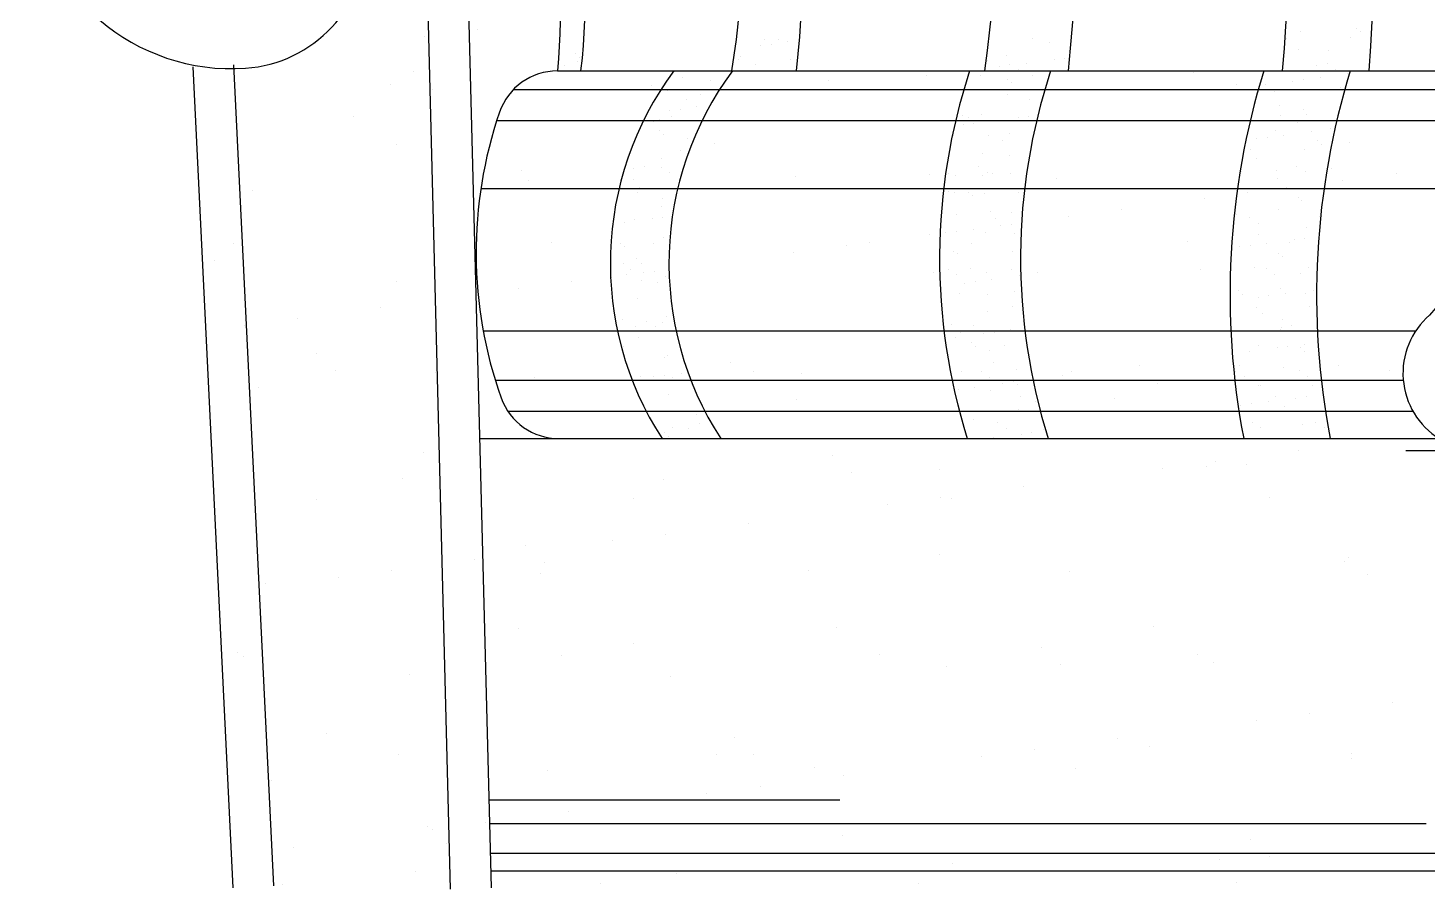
# Model space of a CAD drawing. Header units: inches. Extents: x 11 to 53.5, y 7.4 to 32.2.
# Drawn here: x 17.932 to 18.618, y 12.136 to 12.558 of the extents above; entities that cross this region are included whole.
import ezdxf

# ---------------------------------------------------------------- set-up
doc = ezdxf.new("R2010")
doc.units = ezdxf.units.IN
doc.header["$MEASUREMENT"] = 0
doc.layers.add('02', color=2, linetype='Continuous')
doc.layers.add('1', color=1, linetype='Continuous')

msp = doc.modelspace()

# ---------------------------------------------------------------- linework, layer by layer
at = {"layer": '02'}
for p, q in [((18.12651, 12.6263), (18.13912, 12.13634)), ((18.03296, 12.53988), (18.05259, 12.13783)), ((18.17009, 12.52777), (18.79609, 12.52777)), ((18.1619, 12.51262), (18.74902, 12.51262)), ((18.1541, 12.4793), (18.68698, 12.4793)), ((18.15522, 12.40962), (18.61217, 12.40962)), ((18.16116, 12.38539), (18.606, 12.38539)), ((18.1673, 12.37024), (18.61076, 12.37024)), ((18.60722, 12.35106), (19.29438, 12.35106)), ((18.15801, 12.17999), (18.32996, 12.17999)), ((18.15831, 12.16839), (18.61721, 12.16839)), ((18.15868, 12.15389), (18.84061, 12.15389)), ((18.1589, 12.1452), (19.28893, 12.1452))]:
    msp.add_line(p, q, dxfattribs=at)
for points in [[(18.51274, 13.01113, -0.222518), (18.56773, 12.924, -0.061223), (18.58912, 12.53686)], [(18.47443, 12.99655, -0.19487), (18.53156, 12.88593, -0.063537), (18.54672, 12.53686, 15.473081)], [(18.33466, 12.91693, -0.344198), (18.39744, 12.8851, -0.117903), (18.44177, 12.53686)], [(18.2981, 12.88758, -0.351364), (18.36654, 12.85367, -0.124781), (18.40085, 12.53686, -17.761766)], [(18.18568, 12.80454, -0.309155), (18.25627, 12.79399, -0.157506), (18.3086, 12.53686)], [(18.14971, 12.78504, -0.254095), (18.23299, 12.77347, -0.175903), (18.27692, 12.53686)], [(18.0735, 12.7528, -0.257159), (18.15554, 12.72438, -0.187954), (18.20297, 12.53686, -14.510386)], [(18.05084, 12.74536, -0.279129), (18.14346, 12.71835, -0.182059), (18.19157, 12.53686, -14.510386)], [(18.88233, 12.53686, 0.23036), (18.61894, 12.41724, 0.508812), (18.62372, 12.35686, 0.509354)]]:
    msp.add_lwpolyline(points, format="xyb", dxfattribs=at)
for centre, radius, start, end in [((18.37564, 12.44271), 0.1581, 143.45021, 212.89016), ((18.40436, 12.44271), 0.1581, 143.45021, 212.89016), ((18.67197, 12.4451), 0.29314, 161.75937, 197.51935), ((18.71164, 12.4451), 0.29314, 161.75937, 197.51935), ((18.89399, 12.42716), 0.37285, 162.88947, 190.86864), ((18.9364, 12.42716), 0.37285, 162.88947, 190.86864)]:
    msp.add_arc(centre, radius, start, end, dxfattribs=at)
at = {"layer": '1'}
for p, q in [((18.1465, 12.62681), (18.15912, 12.13686)), ((18.58314, 12.55778), (18.58314, 12.55778)), ((18.12657, 12.5535), (18.12657, 12.5535)), ((18.1526, 12.55692), (18.1526, 12.55692)), ((18.29316, 12.55248), (18.29316, 12.55248)), ((18.29986, 12.55248), (18.29986, 12.55248)), ((18.30454, 12.55103), (18.30454, 12.55103)), ((18.42442, 12.5527), (18.42442, 12.5527)), ((18.43245, 12.55057), (18.43245, 12.55057)), ((18.54899, 12.55293), (18.54899, 12.55293)), ((18.55563, 12.55637), (18.55563, 12.55637)), ((18.58013, 12.55299), (18.58013, 12.55299)), ((18.58498, 12.55609), (18.58498, 12.55609)), ((18.20054, 12.54514), (18.20054, 12.54514)), ((18.20239, 12.54345), (18.20239, 12.54345)), ((18.28116, 12.54391), (18.28116, 12.54391)), ((18.2912, 12.54928), (18.2912, 12.54928)), ((18.29641, 12.54996), (18.29641, 12.54996)), ((18.41162, 12.54462), (18.41162, 12.54462)), ((18.55492, 12.54731), (18.55492, 12.54731)), ((18.56915, 12.54699), (18.56915, 12.54699)), ((18.01298, 12.53891), (18.03261, 12.13686)), ((18.1916, 12.53686), (19.25624, 12.53686)), ((18.19511, 12.53963), (18.19511, 12.53963)), ((18.19933, 12.53694), (18.19933, 12.53694)), ((18.2015, 12.5414), (18.2015, 12.5414)), ((18.28027, 12.54259), (18.28027, 12.54259)), ((18.28854, 12.5398), (18.28854, 12.5398)), ((18.29275, 12.53711), (18.29275, 12.53711)), ((18.30585, 12.54247), (18.30585, 12.54247)), ((18.40239, 12.5418), (18.40239, 12.5418)), ((18.40809, 12.53878), (18.40809, 12.53878)), ((18.4131, 12.54002), (18.4131, 12.54002)), ((18.41732, 12.53734), (18.41732, 12.53734)), ((18.42143, 12.54053), (18.42143, 12.54053)), ((18.43501, 12.54232), (18.43501, 12.54232)), ((18.44022, 12.543), (18.44022, 12.543)), ((18.55626, 12.5371), (18.55626, 12.5371)), ((18.56362, 12.53934), (18.56362, 12.53934)), ((18.56881, 12.5403), (18.56881, 12.5403)), ((18.57303, 12.53762), (18.57303, 12.53762)), ((18.58184, 12.53698), (18.58184, 12.53698)), ((18.1096, 12.53014), (18.1096, 12.53014)), ((18.12128, 12.53636), (18.12128, 12.53636)), ((18.23751, 12.52953), (18.23751, 12.52953)), ((18.25294, 12.53344), (18.25294, 12.53344)), ((18.26678, 12.53224), (18.26678, 12.53224)), ((18.3243, 12.53194), (18.3243, 12.53194)), ((18.37255, 12.5344), (18.37255, 12.5344)), ((18.39873, 12.53473), (18.39873, 12.53473)), ((18.41234, 12.53268), (18.41234, 12.53268)), ((18.41418, 12.53099), (18.41418, 12.53099)), ((18.42431, 12.53461), (18.42431, 12.53461)), ((18.50343, 12.53607), (18.50343, 12.53607)), ((18.52438, 12.53022), (18.52438, 12.53022)), ((18.53832, 12.53003), (18.53832, 12.53003)), ((18.5519, 12.53182), (18.5519, 12.53182)), ((18.55711, 12.5325), (18.55711, 12.5325)), ((18.56524, 12.53357), (18.56524, 12.53357)), ((18.57882, 12.53536), (18.57882, 12.53536)), ((18.1305, 12.52791), (18.1305, 12.52791)), ((18.24565, 12.52732), (18.24565, 12.52732)), ((18.25472, 12.52299), (18.25472, 12.52299)), ((18.26164, 12.52547), (18.26164, 12.52547)), ((18.40136, 12.52761), (18.40136, 12.52761)), ((18.41225, 12.52535), (18.41225, 12.52535)), ((18.42288, 12.52301), (18.42288, 12.52301)), ((18.54277, 12.52675), (18.54277, 12.52675)), ((18.55707, 12.52789), (18.55707, 12.52789)), ((18.56978, 12.52772), (18.56978, 12.52772)), ((18.57542, 12.52853), (18.57542, 12.52853)), ((18.24659, 12.51751), (18.24659, 12.51751)), ((18.25179, 12.5182), (18.25179, 12.5182)), ((18.25992, 12.51927), (18.25992, 12.51927)), ((18.53359, 12.52177), (18.53359, 12.52177)), ((18.54536, 12.51975), (18.54536, 12.51975)), ((18.55689, 12.51783), (18.55689, 12.51783)), ((18.09171, 12.51447), (18.09171, 12.51447)), ((18.23855, 12.51195), (18.23855, 12.51195)), ((18.24183, 12.51309), (18.24183, 12.51309)), ((18.24741, 12.51475), (18.24741, 12.51475)), ((18.39004, 12.51492), (18.39004, 12.51492)), ((18.3904, 12.51055), (18.3904, 12.51055)), ((18.39282, 12.51424), (18.39282, 12.51424)), ((18.3956, 12.51124), (18.3956, 12.51124)), ((18.39936, 12.51546), (18.39936, 12.51546)), ((18.40373, 12.51231), (18.40373, 12.51231)), ((18.41731, 12.5141), (18.41731, 12.5141)), ((18.42252, 12.51478), (18.42252, 12.51478)), ((18.54574, 12.51521), (18.54574, 12.51521)), ((18.54996, 12.51252), (18.54996, 12.51252)), ((18.55406, 12.51178), (18.55406, 12.51178)), ((18.55883, 12.51532), (18.55883, 12.51532)), ((18.24154, 12.50757), (18.24154, 12.50757)), ((18.24338, 12.50588), (18.24338, 12.50588)), ((18.25535, 12.50372), (18.25535, 12.50372)), ((18.38587, 12.50511), (18.38587, 12.50511)), ((18.40277, 12.50512), (18.40277, 12.50512)), ((18.40944, 12.50257), (18.40944, 12.50257)), ((18.41288, 12.50609), (18.41288, 12.50609)), ((18.5342, 12.50359), (18.5342, 12.50359)), ((18.53941, 12.50428), (18.53941, 12.50428)), ((18.5434, 12.50748), (18.5434, 12.50748)), ((18.54754, 12.50535), (18.54754, 12.50535)), ((18.56112, 12.50714), (18.56112, 12.50714)), ((18.56401, 12.50266), (18.56401, 12.50266)), ((18.57041, 12.50845), (18.57041, 12.50845)), ((18.11279, 12.50104), (18.11279, 12.50104)), ((18.25208, 12.49791), (18.25208, 12.49791)), ((18.2685, 12.50132), (18.2685, 12.50132)), ((18.39999, 12.49619), (18.39999, 12.49619)), ((18.41332, 12.49546), (18.41332, 12.49546)), ((18.42421, 12.5016), (18.42421, 12.5016)), ((18.53134, 12.49823), (18.53134, 12.49823)), ((18.55752, 12.49856), (18.55752, 12.49856)), ((18.56585, 12.50097), (18.56585, 12.50097)), ((18.57991, 12.50189), (18.57991, 12.50189)), ((18.22889, 12.48929), (18.22889, 12.48929)), ((18.23409, 12.48998), (18.23409, 12.48998)), ((18.24241, 12.4896), (18.24241, 12.4896)), ((18.24246, 12.49383), (18.24246, 12.49383)), ((18.39811, 12.48988), (18.39811, 12.48988)), ((18.53395, 12.49388), (18.53395, 12.49388)), ((18.55382, 12.49017), (18.55382, 12.49017)), ((18.57104, 12.48919), (18.57104, 12.48919)), ((18.174, 12.48805), (18.174, 12.48805)), ((18.17721, 12.48326), (18.17721, 12.48326)), ((18.22897, 12.48348), (18.22897, 12.48348)), ((18.24662, 12.48691), (18.24662, 12.48691)), ((18.30809, 12.48493), (18.30809, 12.48493)), ((18.37407, 12.48634), (18.37407, 12.48634)), ((18.38326, 12.48668), (18.38326, 12.48668)), ((18.3865, 12.48584), (18.3865, 12.48584)), ((18.39962, 12.48588), (18.39962, 12.48588)), ((18.40233, 12.4872), (18.40233, 12.4872)), ((18.40482, 12.48656), (18.40482, 12.48656)), ((18.41351, 12.48682), (18.41351, 12.48682)), ((18.436, 12.48432), (18.436, 12.48432)), ((18.5269, 12.48742), (18.5269, 12.48742)), ((18.54403, 12.48821), (18.54403, 12.48821)), ((18.54449, 12.48422), (18.54449, 12.48422)), ((18.55804, 12.48748), (18.55804, 12.48748)), ((18.57644, 12.48326), (18.57644, 12.48326)), ((18.60246, 12.48669), (18.60246, 12.48669)), ((18.04217, 12.4784), (18.04217, 12.4784)), ((18.23066, 12.47719), (18.23066, 12.47719)), ((18.23197, 12.48002), (18.23197, 12.48002)), ((18.38329, 12.47789), (18.38329, 12.47789)), ((18.38637, 12.47747), (18.38637, 12.47747)), ((18.39321, 12.47756), (18.39321, 12.47756)), ((18.39505, 12.47587), (18.39505, 12.47587)), ((18.40062, 12.47693), (18.40062, 12.47693)), ((18.41751, 12.47752), (18.41751, 12.47752)), ((18.52984, 12.47713), (18.52984, 12.47713)), ((18.53197, 12.47896), (18.53197, 12.47896)), ((18.54342, 12.47892), (18.54342, 12.47892)), ((18.54863, 12.4796), (18.54863, 12.4796)), ((18.55445, 12.4751), (18.55445, 12.4751)), ((18.55815, 12.47929), (18.55815, 12.47929)), ((18.24251, 12.47035), (18.24251, 12.47035)), ((18.24309, 12.47456), (18.24309, 12.47456)), ((18.40375, 12.4679), (18.40375, 12.4679)), ((18.46788, 12.46897), (18.46788, 12.46897)), ((18.50853, 12.47432), (18.50853, 12.47432)), ((18.54466, 12.46894), (18.54466, 12.46894)), ((18.55629, 12.47341), (18.55629, 12.47341)), ((18.21934, 12.4645), (18.21934, 12.4645)), ((18.22453, 12.46282), (18.22453, 12.46282)), ((18.2296, 12.46421), (18.2296, 12.46421)), ((18.23811, 12.46461), (18.23811, 12.46461)), ((18.24331, 12.4653), (18.24331, 12.4653)), ((18.38713, 12.46658), (18.38713, 12.46658)), ((18.40619, 12.46484), (18.40619, 12.46484)), ((18.40884, 12.4612), (18.40884, 12.4612)), ((18.41404, 12.46188), (18.41404, 12.46188)), ((18.41414, 12.46755), (18.41414, 12.46755)), ((18.44185, 12.46554), (18.44185, 12.46554)), ((18.52438, 12.46633), (18.52438, 12.46633)), ((18.53076, 12.46507), (18.53076, 12.46507)), ((18.53497, 12.46238), (18.53497, 12.46238)), ((18.56499, 12.46544), (18.56499, 12.46544)), ((18.24372, 12.45529), (18.24372, 12.45529)), ((18.37394, 12.4566), (18.37394, 12.4566)), ((18.38192, 12.45765), (18.38192, 12.45765)), ((18.38712, 12.45834), (18.38712, 12.45834)), ((18.39525, 12.45941), (18.39525, 12.45941)), ((18.40125, 12.45766), (18.40125, 12.45766)), ((18.41555, 12.45709), (18.41555, 12.45709)), ((18.53493, 12.45667), (18.53493, 12.45667)), ((18.55264, 12.45424), (18.55264, 12.45424)), ((18.55785, 12.45492), (18.55785, 12.45492)), ((18.55878, 12.46003), (18.55878, 12.46003)), ((18.03299, 12.4524), (18.03299, 12.4524)), ((18.1887, 12.45268), (18.1887, 12.45268)), ((18.22241, 12.45246), (18.22241, 12.45246)), ((18.22425, 12.45077), (18.22425, 12.45077)), ((18.23874, 12.45214), (18.23874, 12.45214)), ((18.30726, 12.44783), (18.30726, 12.44783)), ((18.33329, 12.45125), (18.33329, 12.45125)), ((18.3444, 12.45296), (18.3444, 12.45296)), ((18.38549, 12.44831), (18.38549, 12.44831)), ((18.38776, 12.44731), (18.38776, 12.44731)), ((18.39445, 12.45243), (18.39445, 12.45243)), ((18.41477, 12.44828), (18.41477, 12.44828)), ((18.50011, 12.45325), (18.50011, 12.45325)), ((18.52573, 12.4507), (18.52573, 12.4507)), ((18.53093, 12.45138), (18.53093, 12.45138)), ((18.53906, 12.45245), (18.53906, 12.45245)), ((18.54488, 12.44755), (18.54488, 12.44755)), ((18.55015, 12.45271), (18.55015, 12.45271)), ((18.02369, 12.44417), (18.02369, 12.44417)), ((18.22376, 12.44245), (18.22376, 12.44245)), ((18.23023, 12.44494), (18.23023, 12.44494)), ((18.23295, 12.4428), (18.23295, 12.4428)), ((18.53323, 12.44042), (18.53323, 12.44042)), ((18.54672, 12.44586), (18.54672, 12.44586)), ((18.55941, 12.44076), (18.55941, 12.44076)), ((18.11275, 12.4338), (18.11275, 12.4338)), ((18.21817, 12.43569), (18.21817, 12.43569)), ((18.22562, 12.43708), (18.22562, 12.43708)), ((18.22742, 12.43946), (18.22742, 12.43946)), ((18.23298, 12.43401), (18.23298, 12.43401)), ((18.23375, 12.43815), (18.23375, 12.43815)), ((18.23935, 12.43888), (18.23935, 12.43888)), ((18.24435, 12.43602), (18.24435, 12.43602)), ((18.3757, 12.43805), (18.3757, 12.43805)), ((18.38313, 12.43974), (18.38313, 12.43974)), ((18.38734, 12.43706), (18.38734, 12.43706)), ((18.39419, 12.44034), (18.39419, 12.44034)), ((18.39634, 12.43366), (18.39634, 12.43366)), ((18.40188, 12.43839), (18.40188, 12.43839)), ((18.40447, 12.43473), (18.40447, 12.43473)), ((18.41427, 12.4398), (18.41427, 12.4398)), ((18.41806, 12.43652), (18.41806, 12.43652)), ((18.41848, 12.43711), (18.41848, 12.43711)), ((18.42679, 12.43803), (18.42679, 12.43803)), ((18.50658, 12.43972), (18.50658, 12.43972)), ((18.53883, 12.44003), (18.53883, 12.44003)), ((18.54305, 12.43734), (18.54305, 12.43734)), ((18.55542, 12.43788), (18.55542, 12.43788)), ((18.17267, 12.43011), (18.17267, 12.43011)), ((18.1987, 12.43353), (18.1987, 12.43353)), ((18.24066, 12.43319), (18.24066, 12.43319)), ((18.24682, 12.4271), (18.24682, 12.4271)), ((18.38839, 12.42804), (18.38839, 12.42804)), ((18.39114, 12.43298), (18.39114, 12.43298)), ((18.40252, 12.42739), (18.40252, 12.42739)), ((18.4154, 12.42901), (18.4154, 12.42901)), ((18.52536, 12.42911), (18.52536, 12.42911)), ((18.52709, 12.42761), (18.52709, 12.42761)), ((18.54015, 12.4267), (18.54015, 12.4267)), ((18.54592, 12.43041), (18.54592, 12.43041)), ((18.54828, 12.42777), (18.54828, 12.42777)), ((18.55823, 12.42767), (18.55823, 12.42767)), ((18.56186, 12.42956), (18.56186, 12.42956)), ((18.10476, 12.42117), (18.10476, 12.42117)), ((18.23086, 12.42567), (18.23086, 12.42567)), ((18.41468, 12.42156), (18.41468, 12.42156)), ((18.52136, 12.42423), (18.52136, 12.42423)), ((18.53386, 12.42116), (18.53386, 12.42116)), ((18.53495, 12.42602), (18.53495, 12.42602)), ((18.56004, 12.42149), (18.56004, 12.42149)), ((18.06411, 12.41581), (18.06411, 12.41581)), ((18.22338, 12.41524), (18.22338, 12.41524)), ((18.23549, 12.41442), (18.23549, 12.41442)), ((18.24297, 12.41347), (18.24297, 12.41347)), ((18.24498, 12.41675), (18.24498, 12.41675)), ((18.40251, 12.41912), (18.40251, 12.41912)), ((18.53716, 12.4183), (18.53716, 12.4183)), ((18.54691, 12.41499), (18.54691, 12.41499)), ((18.03808, 12.41239), (18.03808, 12.41239)), ((18.22963, 12.41171), (18.22963, 12.41171)), ((18.23149, 12.4064), (18.23149, 12.4064)), ((18.23971, 12.41173), (18.23971, 12.41173)), ((18.38462, 12.41278), (18.38462, 12.41278)), ((18.38678, 12.40651), (18.38678, 12.40651)), ((18.38902, 12.40877), (18.38902, 12.40877)), ((18.39542, 12.41202), (18.39542, 12.41202)), ((18.40036, 12.4083), (18.40036, 12.4083)), ((18.40556, 12.40898), (18.40556, 12.40898)), ((18.41369, 12.41005), (18.41369, 12.41005)), ((18.41603, 12.40974), (18.41603, 12.40974)), ((18.54586, 12.41033), (18.54586, 12.41033)), ((18.54655, 12.41114), (18.54655, 12.41114)), ((18.55113, 12.4123), (18.55113, 12.4123)), ((18.22375, 12.40201), (18.22375, 12.40201)), ((18.39457, 12.40366), (18.39457, 12.40366)), ((18.39642, 12.40197), (18.39642, 12.40197)), ((18.40314, 12.39985), (18.40314, 12.39985)), ((18.4106, 12.40235), (18.4106, 12.40235)), ((18.53058, 12.39955), (18.53058, 12.39955)), ((18.53517, 12.40257), (18.53517, 12.40257)), ((18.54417, 12.40134), (18.54417, 12.40134)), ((18.54937, 12.40203), (18.54937, 12.40203)), ((18.55581, 12.40121), (18.55581, 12.40121)), ((18.5575, 12.4031), (18.5575, 12.4031)), ((18.55766, 12.39952), (18.55766, 12.39952)), ((18.07346, 12.39857), (18.07346, 12.39857)), ((18.24388, 12.39646), (18.24388, 12.39646)), ((18.24561, 12.39748), (18.24561, 12.39748)), ((18.27648, 12.39415), (18.27648, 12.39415)), ((18.40512, 12.394), (18.40512, 12.394)), ((18.47655, 12.39243), (18.47655, 12.39243)), ((18.52245, 12.39848), (18.52245, 12.39848)), ((18.52575, 12.39243), (18.52575, 12.39243)), ((18.57419, 12.39285), (18.57419, 12.39285)), ((18.08267, 12.39012), (18.08267, 12.39012)), ((18.13209, 12.38927), (18.13209, 12.38927)), ((18.18036, 12.38692), (18.18036, 12.38692)), ((18.23212, 12.38713), (18.23212, 12.38713)), ((18.23885, 12.38704), (18.23885, 12.38704)), ((18.24406, 12.38772), (18.24406, 12.38772)), ((18.24779, 12.38669), (18.24779, 12.38669)), ((18.25219, 12.38879), (18.25219, 12.38879)), ((18.25568, 12.38565), (18.25568, 12.38565)), ((18.28779, 12.38955), (18.28779, 12.38955)), ((18.31124, 12.38859), (18.31124, 12.38859)), ((18.38965, 12.3895), (18.38965, 12.3895)), ((18.39928, 12.38966), (18.39928, 12.38966)), ((18.40349, 12.38698), (18.40349, 12.38698)), ((18.41666, 12.39048), (18.41666, 12.39048)), ((18.43915, 12.38798), (18.43915, 12.38798)), ((18.4435, 12.38983), (18.4435, 12.38983)), ((18.52384, 12.38989), (18.52384, 12.38989)), ((18.52806, 12.3872), (18.52806, 12.3872)), ((18.54718, 12.39187), (18.54718, 12.39187)), ((18.55498, 12.38995), (18.55498, 12.38995)), ((18.5592, 12.38726), (18.5592, 12.38726)), ((18.59921, 12.39011), (18.59921, 12.39011)), ((18.04532, 12.38206), (18.04532, 12.38206)), ((18.38787, 12.38076), (18.38787, 12.38076)), ((18.39599, 12.38183), (18.39599, 12.38183)), ((18.40377, 12.38058), (18.40377, 12.38058)), ((18.40958, 12.38362), (18.40958, 12.38362)), ((18.41507, 12.38488), (18.41507, 12.38488)), ((18.41691, 12.38319), (18.41691, 12.38319)), ((18.42291, 12.38538), (18.42291, 12.38538)), ((18.48577, 12.38398), (18.48577, 12.38398)), ((18.53512, 12.38262), (18.53512, 12.38262)), ((18.53629, 12.38277), (18.53629, 12.38277)), ((18.5613, 12.38295), (18.5613, 12.38295)), ((18.15317, 12.37583), (18.15317, 12.37583)), ((18.24624, 12.37822), (18.24624, 12.37822)), ((18.30888, 12.37612), (18.30888, 12.37612)), ((18.41868, 12.3773), (18.41868, 12.3773)), ((18.42561, 12.37522), (18.42561, 12.37522)), ((18.46459, 12.3764), (18.46459, 12.3764)), ((18.52647, 12.37312), (18.52647, 12.37312)), ((18.53167, 12.3738), (18.53167, 12.3738)), ((18.5398, 12.37487), (18.5398, 12.37487)), ((18.54324, 12.37753), (18.54324, 12.37753)), ((18.54781, 12.3726), (18.54781, 12.3726)), ((18.55339, 12.37666), (18.55339, 12.37666)), ((18.55859, 12.37735), (18.55859, 12.37735)), ((18.56672, 12.37842), (18.56672, 12.37842)), ((18.25976, 12.36884), (18.25976, 12.36884)), ((18.39028, 12.37024), (18.39028, 12.37024)), ((18.39555, 12.36644), (18.39555, 12.36644)), ((18.41729, 12.37121), (18.41729, 12.37121)), ((18.24427, 12.35978), (18.24427, 12.35978)), ((18.24807, 12.36236), (18.24807, 12.36236)), ((18.25586, 12.36165), (18.25586, 12.36165)), ((18.26141, 12.36411), (18.26141, 12.36411)), ((18.40735, 12.36462), (18.40735, 12.36462)), ((18.41157, 12.36193), (18.41157, 12.36193)), ((18.4188, 12.35894), (18.4188, 12.35894)), ((18.424, 12.35963), (18.424, 12.35963)), ((18.42998, 12.36119), (18.42998, 12.36119)), ((18.53192, 12.36485), (18.53192, 12.36485)), ((18.53614, 12.36216), (18.53614, 12.36216)), ((18.55679, 12.36399), (18.55679, 12.36399)), ((18.56306, 12.3649), (18.56306, 12.3649)), ((18.56728, 12.36222), (18.56728, 12.36222)), ((18.15345, 12.35686), (19.29438, 12.35686)), ((18.24611, 12.35809), (18.24611, 12.35809)), ((18.40521, 12.35716), (18.40521, 12.35716)), ((18.12617, 12.35026), (18.12617, 12.35026)), ((18.32624, 12.34855), (18.32624, 12.34855)), ((18.51398, 12.34558), (18.51398, 12.34558)), ((18.55463, 12.35093), (18.55463, 12.35093)), ((18.33546, 12.3401), (18.33546, 12.3401)), ((18.37885, 12.34171), (18.37885, 12.34171)), ((18.48795, 12.34216), (18.48795, 12.34216)), ((18.50973, 12.34338), (18.50973, 12.34338)), ((18.52927, 12.34412), (18.52927, 12.34412)), ((18.1159, 12.33746), (18.1159, 12.33746)), ((18.24381, 12.33685), (18.24381, 12.33685)), ((18.42004, 12.33322), (18.42004, 12.33322)), ((18.07337, 12.32719), (18.07337, 12.32719)), ((18.22908, 12.32748), (18.22908, 12.32748)), ((18.35336, 12.32444), (18.35336, 12.32444)), ((18.37939, 12.32786), (18.37939, 12.32786)), ((18.38478, 12.32776), (18.38478, 12.32776)), ((18.54049, 12.32804), (18.54049, 12.32804)), ((18.28545, 12.3155), (18.28545, 12.3155)), ((18.17594, 12.30466), (18.17594, 12.30466)), ((18.21877, 12.30672), (18.21877, 12.30672)), ((18.2448, 12.31014), (18.2448, 12.31014)), ((18.15086, 12.29778), (18.15086, 12.29778)), ((18.37896, 12.30024), (18.37896, 12.30024)), ((18.57734, 12.2965), (18.57734, 12.2965)), ((18.57903, 12.29852), (18.57903, 12.29852)), ((18.11021, 12.29243), (18.11021, 12.29243)), ((18.18351, 12.29058), (18.18351, 12.29058)), ((18.18515, 12.29622), (18.18515, 12.29622)), ((18.31439, 12.29225), (18.31439, 12.29225)), ((18.4423, 12.29164), (18.4423, 12.29164)), ((18.58825, 12.29008), (18.58825, 12.29008)), ((18.04847, 12.28572), (18.04847, 12.28572)), ((18.08418, 12.289), (18.08418, 12.289)), ((18.17247, 12.26406), (18.17247, 12.26406)), ((18.32818, 12.26434), (18.32818, 12.26434)), ((18.48388, 12.26463), (18.48388, 12.26463)), ((18.22865, 12.25636), (18.22865, 12.25636)), ((18.03485, 12.25233), (18.03485, 12.25233)), ((18.03785, 12.25035), (18.03785, 12.25035)), ((18.19355, 12.25063), (18.19355, 12.25063)), ((18.34926, 12.25091), (18.34926, 12.25091)), ((18.42873, 12.25464), (18.42873, 12.25464)), ((18.50497, 12.25119), (18.50497, 12.25119)), ((18.382, 12.24537), (18.382, 12.24537)), ((18.43794, 12.24619), (18.43794, 12.24619)), ((18.51288, 12.24704), (18.51288, 12.24704)), ((18.11905, 12.24112), (18.11905, 12.24112)), ((18.24696, 12.24051), (18.24696, 12.24051)), ((18.56008, 12.22219), (18.56008, 12.22219)), ((18.60073, 12.22755), (18.60073, 12.22755)), ((18.53405, 12.21877), (18.53405, 12.21877)), ((18.07835, 12.21247), (18.07835, 12.21247)), ((18.27842, 12.21075), (18.27842, 12.21075)), ((18.46614, 12.20983), (18.46614, 12.20983)), ((18.11375, 12.20199), (18.11375, 12.20199)), ((18.26946, 12.20227), (18.26946, 12.20227)), ((18.28764, 12.20231), (18.28764, 12.20231)), ((18.39946, 12.20105), (18.39946, 12.20105)), ((18.42549, 12.20448), (18.42549, 12.20448)), ((18.48144, 12.20633), (18.48144, 12.20633)), ((18.58087, 12.20284), (18.58087, 12.20284)), ((18.18666, 12.19424), (18.18666, 12.19424)), ((18.31754, 12.19591), (18.31754, 12.19591)), ((18.44545, 12.1953), (18.44545, 12.1953)), ((18.58049, 12.20016), (18.58049, 12.20016)), ((18.05162, 12.18938), (18.05162, 12.18938)), ((18.33155, 12.19211), (18.33155, 12.19211)), ((18.26487, 12.18333), (18.26487, 12.18333)), ((18.2909, 12.18676), (18.2909, 12.18676)), ((18.19696, 12.17439), (18.19696, 12.17439)), ((18.12811, 12.16687), (18.12811, 12.16687)), ((18.15631, 12.16904), (18.15631, 12.16904)), ((18.13028, 12.16561), (18.13028, 12.16561)), ((18.33114, 12.16245), (18.33114, 12.16245)), ((18.53121, 12.16073), (18.53121, 12.16073)), ((18.06237, 12.15667), (18.06237, 12.15667)), ((18.13733, 12.15843), (18.13733, 12.15843)), ((18.38515, 12.14903), (18.38515, 12.14903)), ((18.51603, 12.1507), (18.51603, 12.1507)), ((18.54042, 12.15229), (18.54042, 12.15229)), ((18.1222, 12.14478), (18.1222, 12.14478)), ((18.21285, 12.13886), (18.21285, 12.13886)), ((18.25011, 12.14417), (18.25011, 12.14417)), ((18.36856, 12.13914), (18.36856, 12.13914)), ((18.52426, 12.13942), (18.52426, 12.13942)), ((18.05714, 12.13857), (18.05714, 12.13857))]:
    msp.add_line(p, q, dxfattribs=at)
msp.add_lwpolyline([(18.02064, 12.73686, 0.977314), (18.0388, 12.53819, 0.934039), (18.0388, 12.66534, 1.070619), (18.0388, 12.61911, -0.034105)], format="xyb", dxfattribs=at)
for centre, radius, start, end in [((18.1916, 12.50686), 0.03, 90, 161.05366), ((18.36353, 12.44784), 0.21178, 161.05366, 199.59992), ((18.19228, 12.38686), 0.03, 199.59992, 270)]:
    msp.add_arc(centre, radius, start, end, dxfattribs=at)

doc.saveas('drawing.dxf')
